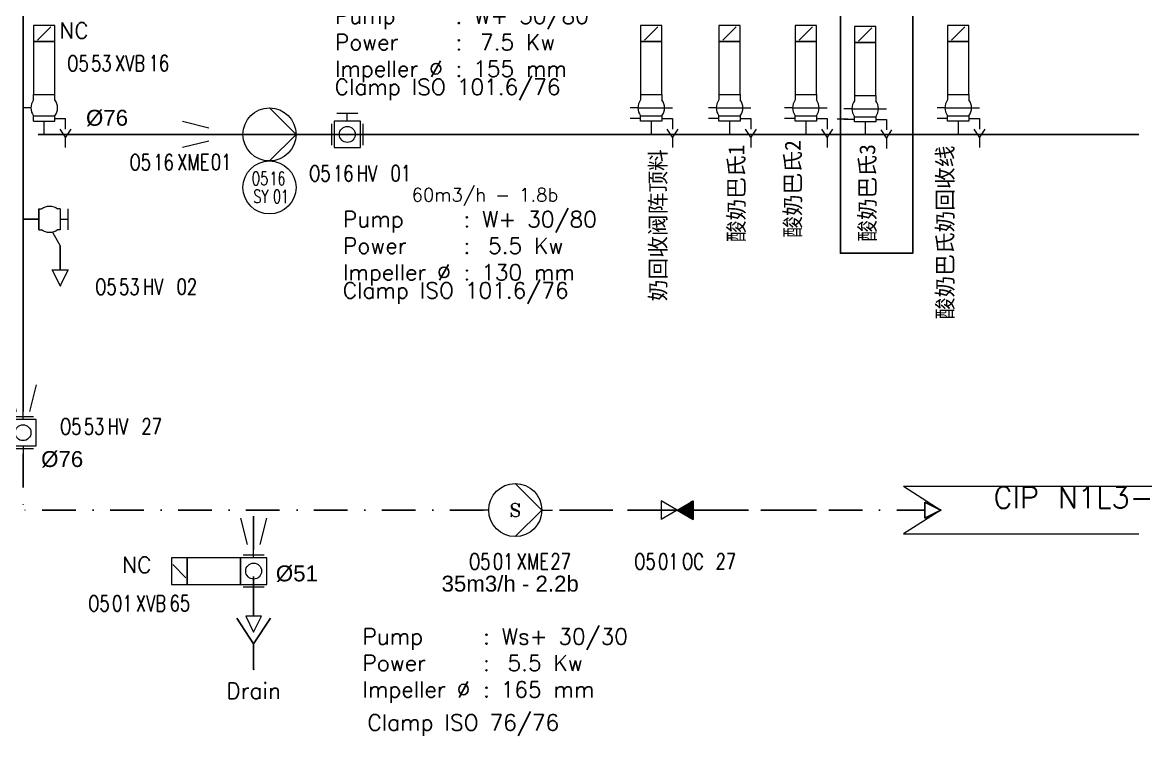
# Model space of a CAD drawing. Header units: inches. Extents: x 11759 to 13120, y 18809 to 19431.
# Drawn here: x 12769.5 to 12978.8, y 18808.5 to 18943.1 of the extents above; entities that cross this region are included whole.
import ezdxf
from ezdxf.enums import TextEntityAlignment as Align

# ---------------------------------------------------------------- set-up
doc = ezdxf.new("R2010")
doc.units = ezdxf.units.IN
doc.header["$MEASUREMENT"] = 0
doc.linetypes.add('ACAD_ISO02W100', pattern=[15, 12, -3])
doc.linetypes.add('DASHDOT2', pattern=[12.7, 6.35, -3.175, 0, -3.175])
doc.layers.add('31 Equipment', color=7, linetype='Continuous', lineweight=9)
for name, color, linetype in [('CHN-179487-001278-EP_软纯水存储$0$techn-data', 7, 'Continuous'), ('CHN-179487-001278-EP_软纯水存储$0$TUYAUTERIE-PROCESS', 30, 'Continuous'), ('CHN-179487-001278-EP_软纯水存储$0$TXT_FR', 7, 'Continuous'), ('DIAMETRE', 7, 'Continuous'), ('MATERIEL-DIVERS', 7, 'Continuous'), ('PHASE I', 8, 'Continuous'), ('POMPES', 7, 'Continuous'), ('POMPES-PROCESS', 7, 'Continuous'), ('REPERES', 7, 'Continuous'), ('techn-data', 7, 'Continuous'), ('TEXTES', 7, 'Continuous'), ('TUYAUTERIE-EAU', 5, 'Continuous'), ('TUYAUTERIE-EGOUT', 32, 'Continuous'), ('TUYAUTERIE-NEP', 4, 'DASHDOT2'), ('TUYAUTERIE-PROCESS', 30, 'Continuous'), ('TXT_FR', 7, 'Continuous'), ('VANNES', 7, 'Continuous')]:
    doc.layers.add(name, color=color, linetype=linetype)
doc.layers.get('REPERES').off()
doc.styles.add('CHN-179487-001278-EP_软纯水存储$0$ROMANS', font='ROMANS.SHX')
doc.styles.add('ROMANC', font='romanc')
doc.styles.add('ROMANS', font='ROMANS.SHX')
doc.styles.add('ROMANT', font='romant')
doc.styles.get("Standard").update_dxf_attribs({"font": 'arial.ttf'})
doc.styles.add('USER1', font='TXT.SHX', dxfattribs={"bigfont": 'gbcbig.shx'})

# ---------------------------------------------------------------- blocks, each defined once
blk = doc.blocks.new('REPNORM1')
at = {"layer": 'TEXTES', "style": 'ROMANS', "width": 0.75}
for tag, p in [('ZONE', (-9.75, -1.25)), ('SOUSZONE', (-5.25, -1.25)), ('ELEMENT', (-0.75, -1.25)), ('NUM', (5.59, -1.22))]:
    blk.add_attdef(tag, p, '', height=3, dxfattribs=at)
blk = doc.blocks.new('REPINS2')
at = {"layer": 'TEXTES', "style": 'ROMANS', "width": 0.7}
for tag, p in [('ZONE', (-3.35, 0.8)), ('SOUSZONE', (0.05, 0.8)), ('NUM', (0.7, -2.6))]:
    blk.add_attdef(tag, p, '', height=2.5, dxfattribs=at)
blk.add_attdef('ELEMENT', text='', height=2.5, dxfattribs=at).set_placement((-1.56, -2.59), align=Align.CENTER)
blk = doc.blocks.new('EGOUT')
at = {"color": 7}
for p, q in [((-3.2, 9.61), (0, 4.81)), ((0, 4.81), (3.2, 9.61)), ((0, 4.81), (0, 0))]:
    blk.add_line(p, q, dxfattribs=at)
at = {"color": 7, "extrusion": (0, -1, 0)}
blk.add_point((0, 0), dxfattribs=at)
at = {"layer": 'POMPES-PROCESS', "style": 'ROMANS'}
blk.add_attdef('EGOUT', text='', height=3, dxfattribs=at).set_placement((0, -4), align=Align.MIDDLE)
blk = doc.blocks.new('APV-SIGN-ARW-FLOW-1')
at = {"layer": '31 Equipment'}
for p, q in [((-1.5, -1.5), (-1.5, 1.5)), ((-1.5, 1.5), (1.5, 0)), ((1.5, 0), (-1.5, -1.5))]:
    blk.add_line(p, q, dxfattribs=at)
blk = doc.blocks.new('APV-FCE-GEN-REDCON-1')
at = {"layer": '31 Equipment', "color": 7}
for p, q in [((-2.5, 2.5), (2.5, 1.25)), ((2.5, 1.25), (2.5, 1.25)), ((2.5, -1.25), (-2.5, -2.5))]:
    blk.add_line(p, q, dxfattribs=at)
blk = doc.blocks.new('APV-FCE-NRV-GEN-1')
at = {"layer": '31 Equipment'}
h = blk.add_hatch(dxfattribs=at)
h.set_pattern_fill('ANSI31', color=256, scale=0.01, style=0)
h.set_pattern_definition([(45, (0, 0), (-0.02245064, 0.02245064), [])])
h.paths.add_polyline_path([(3, 1.75), (3, -1.75), (0, 0)])
at = {"layer": '31 Equipment', "linetype": 'ACAD_ISO02W100', "ltscale": 38}
for p, q in [((-3, 0), (-5, 0)), ((0, 0), (-3, 1.75)), ((-3, 1.75), (-3, -1.75)), ((0, 0), (-3, -1.75)), ((0, 0), (3, 1.75)), ((0, 0), (3, -1.75)), ((3, 1.75), (3, -1.75)), ((3, 0), (5, 0))]:
    blk.add_line(p, q, dxfattribs=at)
blk = doc.blocks.new('APV-PMP-GEN-CENTRI-1')
at = {"layer": '31 Equipment', "ltscale": 38}
for p, q in [((5, 0), (0, 5)), ((-5, 0), (-7, 0)), ((5, 0), (0, -5)), ((5, 0), (7, 0))]:
    blk.add_line(p, q, dxfattribs=at)
blk.add_circle((0, 0), 5, dxfattribs=at)
at = {"layer": '31 Equipment', "style": 'ROMANT', "flags": 8}
blk.add_attdef('I', text='', height=2.5, dxfattribs=at).set_placement((0, 0), align=Align.MIDDLE)
blk = doc.blocks.new('APV-VLVM-BFLY-SVS-1')
at = {"layer": '31 Equipment', "ltscale": 38}
for p, q in [((2.5, 2.5), (-2.5, 2.5)), ((-2.5, 2.5), (-2.5, -2.5)), ((-2, 4), (2, 4)), ((0, 2.5), (0, 4)), ((2.5, -2.5), (2.5, 2.5)), ((-2.5, 0), (-4, 0)), ((2.5, 0), (4, 0)), ((-2.5, -2.5), (2.5, -2.5))]:
    blk.add_line(p, q, dxfattribs=at)
at = {"layer": '31 Equipment'}
for p, q in [((-3, 2), (-3, -2)), ((3, -2), (3, 2))]:
    blk.add_line(p, q, dxfattribs=at)
at = {"layer": '31 Equipment', "ltscale": 38}
blk.add_circle((0, 0), 1.5, dxfattribs=at)
blk = doc.blocks.new('APV-VLV-SAMPL-PRD20-1')
at = {"layer": '31 Equipment', "ltscale": 38}
for p, q in [((-5.5, -2), (-5.5, 2)), ((-4, 0), (-5.5, 0)), ((-4, 2), (-3.5, 2)), ((-4, 2), (-4, -2)), ((0, 2), (-0.5, 2)), ((0, 2), (0, -2)), ((0, -2), (0, 2)), ((-4, -2), (-3.5, -2)), ((0, -2), (-0.5, -2)), ((-2.54, -2.44), (-4, -5))]:
    blk.add_line(p, q, dxfattribs=at)
for start, end in [(53.1301, 126.8699), (233.1301, 306.8699)]:
    blk.add_arc((-2, 0), 2.5, start, end, dxfattribs=at)
blk = doc.blocks.new('FLE23')
at = {"color": 7}
for p, q in [((0, -1.5), (0, 1.5)), ((0, 1.5), (3, 0)), ((3, 0), (0, -1.5))]:
    blk.add_line(p, q, dxfattribs=at)
at = {"layer": 'MATERIEL-DIVERS', "color": 2}
for p in [(0, 0), (3, 0)]:
    blk.add_point(p, dxfattribs=at)
at = {"layer": 'MATERIEL-DIVERS', "color": 7, "extrusion": (-1, 0, 0)}
blk.add_point((0, 0), dxfattribs=at)
at = {"layer": 'MATERIEL-DIVERS', "color": 7, "extrusion": (1, 0, 0)}
blk.add_point((3, 0), dxfattribs=at)
blk = doc.blocks.new('APV-PMP-GEN-CENTR-1')
at = {"layer": '31 Equipment', "ltscale": 38}
for p, q in [((5, 0), (0, 5)), ((-5, 0), (-7, 0)), ((5, 0), (0, -5)), ((5, 0), (7, 0))]:
    blk.add_line(p, q, dxfattribs=at)
blk.add_circle((0, 0), 5, dxfattribs=at)
blk = doc.blocks.new('APV-INS-M-L-SY')
at = {"layer": '31 Equipment', "color": 7}
blk.add_circle((0, 0), 5, dxfattribs=at)
blk = doc.blocks.new('FLE23-A')
at = {"color": 7}
for p, q in [((0, 1.5), (-3, 0)), ((-3, 0), (0, -1.5)), ((0, -1.5), (0, 1.5))]:
    blk.add_line(p, q, dxfattribs=at)
at = {"layer": 'MATERIEL-DIVERS', "color": 7, "extrusion": (-1, 0, 0)}
blk.add_point((-3, 0), dxfattribs=at)
at = {"layer": 'MATERIEL-DIVERS', "color": 2}
for p in [(-3, 0), (0, 0)]:
    blk.add_point(p, dxfattribs=at)
at = {"layer": 'MATERIEL-DIVERS', "color": 7, "extrusion": (1, 0, 0)}
blk.add_point((0, 0), dxfattribs=at)
blk = doc.blocks.new('APV-SIGN-ARW-DWG-1')
at = {"layer": '31 Equipment'}
for p, q in [((-32, 4.49), (25, 4.49)), ((-32, 4.49), (-25, 0)), ((25, 4.49), (32, 0)), ((-25, 0), (-32, -4.49)), ((32, 0), (25, -4.49)), ((-32, -4.49), (25, -4.49))]:
    blk.add_line(p, q, dxfattribs=at)
at = {"layer": '31 Equipment', "style": 'ROMANS', "width": 0.8}
for tag, p in [('TEXT1', (0, 0.37)), ('TEXT2', (0, -3.63))]:
    blk.add_attdef(tag, text='', height=3, dxfattribs=at).set_placement(p, align=Align.CENTER)
blk = doc.blocks.new('APV-VLV-SSEAT-SWCIP41-3')
at = {"layer": '31 Equipment', "ltscale": 38}
for p, q in [((1.25, 15.25), (-1.25, 12.75)), ((-2, 1.5), (-2, 2.5)), ((2, 1.5), (2, 2.5)), ((-2.5, 0), (-4, 0)), ((-2, -1.5), (2, -1.5)), ((-2, -2.5), (-2, -1.5)), ((2, -2.5), (2, -1.5)), ((2, -2), (4, -2)), ((4, -4), (4, -2)), ((-2, -2.5), (2, -2.5)), ((0, -5), (0, -2.5)), ((4, -5.5), (3, -4)), ((5, -4), (4, -5.5)), ((4, -7.5), (4, -5.5))]:
    blk.add_line(p, q, dxfattribs=at)
for points in [[(-2, 12.5), (2, 12.5), (2, 15.5), (-2, 15.5)], [(-2, 2.5), (2, 2.5), (2, 12.5), (-2, 12.5)]]:
    blk.add_lwpolyline(points, close=True, dxfattribs=at)
for start, end in [(143.1301, 216.8699), (323.1301, 36.8699)]:
    blk.add_arc((0, 0), 2.5, start, end, dxfattribs=at)
blk = doc.blocks.new('TEXT-PUMP_caract_ANGLAIS')
at = {"layer": 'techn-data', "style": 'ROMANS'}
for s, p in [('Pump', (-22, 9)), ('Power', (-22, 4)), ('Kw', (14, 4)), ('Impeller %%C', (-22, -1)), ('mm', (14, -1))]:
    blk.add_text(s, height=3, dxfattribs=at).set_placement(p)
for p in [(2, 9), (2, 4), (2, -1)]:
    blk.add_text(':', height=3, dxfattribs=at).set_placement(p, align=Align.RIGHT)
blk.add_attdef('Type', (4.23, 9), '', height=3, dxfattribs=at)
for tag, p in [('Pui', (11.76, 4)), ('Dia', (11.76, -1))]:
    blk.add_attdef(tag, text='', height=3, dxfattribs=at).set_placement(p, align=Align.RIGHT)
blk = doc.blocks.new('APV-VLV-BFLY-SVS-3')
at = {"layer": '31 Equipment', "ltscale": 38}
for p, q in [((1.25, 15.25), (-1.25, 12.75)), ((2.5, 2.5), (-2.5, 2.5)), ((-2.5, 2.5), (-2.5, -2.5)), ((2.5, -2.5), (2.5, 2.5)), ((-2.5, 0), (-4, 0)), ((2.5, 0), (4, 0)), ((-2.5, -2.5), (2.5, -2.5))]:
    blk.add_line(p, q, dxfattribs=at)
at = {"layer": '31 Equipment'}
for p, q in [((-3, 2), (-3, -2)), ((3, -2), (3, 2))]:
    blk.add_line(p, q, dxfattribs=at)
at = {"layer": '31 Equipment', "ltscale": 38}
for points in [[(-2.5, 12.5), (2.5, 12.5), (2.5, 15.5), (-2.5, 15.5)], [(-2.5, 2.5), (2.5, 2.5), (2.5, 12.5), (-2.5, 12.5)]]:
    blk.add_lwpolyline(points, close=True, dxfattribs=at)
blk.add_circle((0, 0), 1.5, dxfattribs=at)
blk = doc.blocks.new('CHN-179487-001278-EP_软纯水存储$0$TEXT-PUMP_caract_ANGLAIS')
at = {"layer": 'CHN-179487-001278-EP_软纯水存储$0$techn-data', "style": 'CHN-179487-001278-EP_软纯水存储$0$ROMANS'}
for s, p in [('Pump', (-22, 9)), ('Power', (-22, 4)), ('Kw', (14, 4)), ('Impeller %%C', (-22, -1)), ('mm', (14, -1))]:
    blk.add_text(s, height=3, dxfattribs=at).set_placement(p)
for p in [(2, 9), (2, 4), (2, -1)]:
    blk.add_text(':', height=3, dxfattribs=at).set_placement(p, align=Align.RIGHT)
blk.add_attdef('Type', (4.23, 9), '', height=3, dxfattribs=at)
for tag, p in [('Pui', (11.76, 4)), ('Dia', (11.76, -1))]:
    blk.add_attdef(tag, text='', height=3, dxfattribs=at).set_placement(p, align=Align.RIGHT)

msp = doc.modelspace()

# ---------------------------------------------------------------- linework, layer by layer
at = {"layer": '31 Equipment', "color": 8, "ltscale": 38}
for p, q in [((12889.33, 18942.17), (12886.83, 18939.67)), ((12904.09, 18942.17), (12901.59, 18939.67)), ((12918.47, 18942.18), (12915.97, 18939.68)), ((12929.63, 18942.01), (12927.13, 18939.51)), ((12947.18, 18942.18), (12944.68, 18939.68)), ((12886.08, 18929.42), (12886.08, 18928.42)), ((12890.08, 18929.42), (12890.08, 18928.42)), ((12900.84, 18929.42), (12900.84, 18928.42)), ((12904.84, 18929.42), (12904.84, 18928.42)), ((12915.22, 18929.43), (12915.22, 18928.43)), ((12919.22, 18929.43), (12919.22, 18928.43)), ((12926.38, 18929.26), (12926.38, 18928.26)), ((12930.38, 18929.26), (12930.38, 18928.26)), ((12943.93, 18929.43), (12943.93, 18928.43)), ((12947.93, 18929.43), (12947.93, 18928.43)), ((12885.58, 18926.92), (12884.08, 18926.92)), ((12885.58, 18926.92), (12890.58, 18926.92)), ((12890.58, 18926.92), (12892.08, 18926.92)), ((12900.34, 18926.92), (12898.84, 18926.92)), ((12900.34, 18926.92), (12905.34, 18926.92)), ((12905.34, 18926.92), (12906.84, 18926.92)), ((12914.72, 18926.93), (12913.22, 18926.93)), ((12914.72, 18926.93), (12919.72, 18926.93)), ((12919.72, 18926.93), (12921.22, 18926.93)), ((12925.88, 18926.76), (12924.38, 18926.76)), ((12925.88, 18926.76), (12930.88, 18926.76)), ((12930.88, 18926.76), (12932.38, 18926.76)), ((12943.43, 18926.93), (12941.93, 18926.93)), ((12943.43, 18926.93), (12948.43, 18926.93)), ((12948.43, 18926.93), (12949.93, 18926.93)), ((12886.08, 18924.92), (12884.08, 18924.92)), ((12888.08, 18924.42), (12888.08, 18921.92)), ((12890.08, 18924.92), (12892.08, 18924.92)), ((12892.08, 18924.92), (12892.08, 18922.92)), ((12900.84, 18924.92), (12898.84, 18924.92)), ((12902.84, 18924.42), (12902.84, 18921.92)), ((12904.84, 18924.92), (12906.84, 18924.92)), ((12906.84, 18924.92), (12906.84, 18922.92)), ((12915.22, 18924.93), (12913.22, 18924.93)), ((12917.22, 18924.43), (12917.22, 18921.93)), ((12919.22, 18924.93), (12921.22, 18924.93)), ((12921.22, 18924.93), (12921.22, 18922.93)), ((12925.14, 18924.78), (12923.14, 18924.78)), ((12926.38, 18924.76), (12924.38, 18924.76)), ((12930.38, 18924.76), (12932.38, 18924.76)), ((12932.38, 18924.76), (12932.38, 18922.76)), ((12943.93, 18924.93), (12941.93, 18924.93)), ((12945.93, 18924.43), (12945.93, 18921.93)), ((12947.93, 18924.93), (12949.93, 18924.93)), ((12949.93, 18924.93), (12949.93, 18922.93)), ((12892.08, 18921.42), (12891.08, 18922.92)), ((12893.08, 18922.92), (12892.08, 18921.42)), ((12906.84, 18921.42), (12905.84, 18922.92)), ((12907.84, 18922.92), (12906.84, 18921.42)), ((12921.22, 18921.43), (12920.22, 18922.93)), ((12922.22, 18922.93), (12921.22, 18921.43)), ((12928.38, 18924.26), (12928.38, 18921.76)), ((12932.38, 18921.26), (12931.38, 18922.76)), ((12933.38, 18922.76), (12932.38, 18921.26)), ((12949.93, 18921.43), (12948.93, 18922.93)), ((12950.93, 18922.93), (12949.93, 18921.43)), ((12892.08, 18921.42), (12892.08, 18919.42)), ((12906.84, 18921.42), (12906.84, 18919.42)), ((12921.22, 18921.43), (12921.22, 18919.43)), ((12932.38, 18921.26), (12932.38, 18919.26)), ((12949.93, 18921.43), (12949.93, 18919.43))]:
    msp.add_line(p, q, dxfattribs=at)
for points in [[(12886.08, 18939.42), (12890.08, 18939.42), (12890.08, 18942.42), (12886.08, 18942.42)], [(12900.84, 18939.42), (12904.84, 18939.42), (12904.84, 18942.42), (12900.84, 18942.42)], [(12915.22, 18939.43), (12919.22, 18939.43), (12919.22, 18942.43), (12915.22, 18942.43)], [(12926.38, 18939.26), (12930.38, 18939.26), (12930.38, 18942.26), (12926.38, 18942.26)], [(12943.93, 18939.43), (12947.93, 18939.43), (12947.93, 18942.43), (12943.93, 18942.43)], [(12886.08, 18929.42), (12890.08, 18929.42), (12890.08, 18939.42), (12886.08, 18939.42)], [(12900.84, 18929.42), (12904.84, 18929.42), (12904.84, 18939.42), (12900.84, 18939.42)], [(12915.22, 18929.43), (12919.22, 18929.43), (12919.22, 18939.43), (12915.22, 18939.43)], [(12926.38, 18929.26), (12930.38, 18929.26), (12930.38, 18939.26), (12926.38, 18939.26)], [(12943.93, 18929.43), (12947.93, 18929.43), (12947.93, 18939.43), (12943.93, 18939.43)], [(12886.08, 18925.42), (12890.08, 18925.42), (12890.08, 18924.42), (12886.08, 18924.42)], [(12900.84, 18925.42), (12904.84, 18925.42), (12904.84, 18924.42), (12900.84, 18924.42)], [(12915.22, 18925.43), (12919.22, 18925.43), (12919.22, 18924.43), (12915.22, 18924.43)], [(12926.38, 18925.26), (12930.38, 18925.26), (12930.38, 18924.26), (12926.38, 18924.26)], [(12943.93, 18925.43), (12947.93, 18925.43), (12947.93, 18924.43), (12943.93, 18924.43)]]:
    msp.add_lwpolyline(points, close=True, dxfattribs=at)
for centre, start, end in [((12888.08, 18926.92), 143.1301, 216.8699), ((12888.08, 18926.92), 323.1301, 36.8699), ((12902.84, 18926.92), 143.1301, 216.8699), ((12902.84, 18926.92), 323.1301, 36.8699), ((12917.22, 18926.93), 143.1301, 216.8699), ((12917.22, 18926.93), 323.1301, 36.8699), ((12928.38, 18926.76), 143.1301, 216.8699), ((12928.38, 18926.76), 323.1301, 36.8699), ((12945.93, 18926.93), 143.1301, 216.8699), ((12945.93, 18926.93), 323.1301, 36.8699)]:
    msp.add_arc(centre, 2.5, start, end, dxfattribs=at)
at = {"layer": 'PHASE I', "linetype": 'ByBlock'}
msp.add_lwpolyline([(12923.73, 18932.56), (12923.73, 18945.73), (12937.35, 18945.73), (12937.35, 18899.51), (12923.73, 18899.51), (12923.73, 18932.56)], dxfattribs=at)
at = {"layer": 'TUYAUTERIE-EAU'}
for p, q in [((12769.7, 19050.66), (12769.7, 18869.69)), ((12772.56, 18921.92), (12841.39, 18921.92)), ((12811.14, 18921.92), (12798.21, 18921.92)), ((12836.21, 18921.92), (12821.14, 18921.92)), ((12841.39, 18921.92), (13006.69, 18921.92)), ((12967.26, 18921.92), (12886.39, 18921.92)), ((12772.7, 18905.92), (12769.7, 18905.92)), ((12776.7, 18900.92), (12776.7, 18896.42))]:
    msp.add_line(p, q, dxfattribs=at)
at = {"layer": 'TUYAUTERIE-EGOUT'}
msp.add_line((12813.16, 18831.1), (12813.16, 18838.6), dxfattribs=at)
at = {"layer": 'TUYAUTERIE-NEP'}
for p, q in [((12769.7, 18861.69), (12769.7, 18851.1)), ((12856.46, 18851.1), (12769.7, 18851.1)), ((12813.16, 18843.6), (12813.16, 18851.1)), ((12889.96, 18851.1), (12867.96, 18851.1)), ((12919.21, 18851.1), (12868.46, 18851.1)), ((12895.96, 18851.1), (12939.63, 18851.1))]:
    msp.add_line(p, q, dxfattribs=at)

# ---------------------------------------------------------------- block references
at = {"layer": '31 Equipment', "ltscale": 38, "xscale": -1}
msp.add_blockref('APV-VLV-SAMPL-PRD20-1', (12772.7, 18905.92), dxfattribs=at)
at = {"layer": '31 Equipment', "ltscale": 38, "rotation": 270}
msp.add_blockref('FLE23', (12776.7, 18896.42), dxfattribs=at)
at = {"layer": '31 Equipment'}
msp.add_blockref('APV-PMP-GEN-CENTRI-1', (12862.46, 18851.1), dxfattribs=at).add_auto_attribs({'I': 'S'})
at = {"layer": 'CHN-179487-001278-EP_软纯水存储$0$TUYAUTERIE-PROCESS'}
for p, values in [((12850.48, 18933.79), {'Dia': '155', 'Pui': '7.5', 'Type': 'W+ 30/80'}), ((12852, 18895.42), {'Dia': '130', 'Pui': '5.5', 'Type': 'W+ 30/80'})]:
    msp.add_blockref('CHN-179487-001278-EP_软纯水存储$0$TEXT-PUMP_caract_ANGLAIS', p, dxfattribs=at).add_auto_attribs(values)
at = {"layer": 'MATERIEL-DIVERS'}
for name, p in [('APV-FCE-GEN-REDCON-1', (12802.24, 18921.92)), ('APV-FCE-NRV-GEN-1', (12892.96, 18851.1))]:
    msp.add_blockref(name, p, dxfattribs=at)
at = {"layer": 'MATERIEL-DIVERS', "rotation": 270}
msp.add_blockref('APV-FCE-GEN-REDCON-1', (12769.7, 18872.19), dxfattribs=at)
at = {"layer": 'MATERIEL-DIVERS'}
ref = msp.add_blockref('APV-SIGN-ARW-DWG-1', (12967.63, 18851.1), dxfattribs=at)
ref.add_attrib('TEXT1', 'CIP N1L3-', dxfattribs={"layer": '31 Equipment', "height": 4, "style": 'USER1'}).set_placement((12967.63, 18851.48), align=Align.CENTER)
at = {"layer": 'MATERIEL-DIVERS', "xscale": -1}
msp.add_blockref('FLE23-A', (12939.63, 18851.1), dxfattribs=at)
at = {"layer": 'MATERIEL-DIVERS', "xscale": -1, "rotation": 90}
for name, p in [('APV-FCE-GEN-REDCON-1', (12813.16, 18847.1)), ('APV-SIGN-ARW-FLOW-1', (12813.16, 18829.6))]:
    msp.add_blockref(name, p, dxfattribs=at)
at = {"layer": 'MATERIEL-DIVERS'}
ref = msp.add_blockref('EGOUT', (12813.16, 18821.1), dxfattribs=dict(at, xscale=-1))
ref.add_attrib('EGOUT', 'Drain', dxfattribs={"layer": 'POMPES-PROCESS', "height": 3, "style": 'ROMANS'}).set_placement((12813.16, 18817.1), align=Align.MIDDLE)
at = {"layer": 'POMPES', "rotation": 0.0001520394957113}
msp.add_blockref('APV-PMP-GEN-CENTR-1', (12816.14, 18921.92), dxfattribs=at)
at = {"layer": 'REPERES'}
for name, p, values in [('REPNORM1', (12787.78, 18935.07), {'ZONE': 'O5', 'SOUSZONE': '53', 'ELEMENT': 'XVB', 'NUM': '16'}), ('REPNORM1', (12799.51, 18916.43), {'ZONE': 'O5', 'SOUSZONE': '16', 'ELEMENT': 'XME', 'NUM': '01'}), ('REPNORM1', (12833.36, 18914.32), {'ZONE': 'O5', 'SOUSZONE': '16', 'ELEMENT': 'HV', 'NUM': '01'}), ('REPINS2', (12816.1, 18911.58), {'ZONE': 'O5', 'SOUSZONE': '16', 'NUM': '01', 'ELEMENT': 'SY'}), ('REPNORM1', (12793.05, 18892.94), {'ZONE': 'O5', 'SOUSZONE': '53', 'ELEMENT': 'HV', 'NUM': '02'}), ('REPNORM1', (12786.42, 18866.6), {'ZONE': 'O5', 'SOUSZONE': '53', 'ELEMENT': 'HV', 'NUM': '27'}), ('REPNORM1', (12863.49, 18841.15), {'ZONE': 'O5', 'SOUSZONE': '01', 'ELEMENT': 'XME', 'NUM': '27'}), ('REPNORM1', (12894.62, 18841.15), {'ZONE': 'O5', 'SOUSZONE': '01', 'ELEMENT': 'OC', 'NUM': '27'}), ('REPNORM1', (12791.73, 18833.26), {'ZONE': 'O5', 'SOUSZONE': '01', 'ELEMENT': 'XVB', 'NUM': '65'})]:
    msp.add_blockref(name, p, dxfattribs=at).add_auto_attribs(values)
at = {"layer": 'TUYAUTERIE-PROCESS'}
msp.add_blockref('TEXT-PUMP_caract_ANGLAIS', (12855.67, 18816.77), dxfattribs=at).add_auto_attribs({'Dia': '165', 'Pui': '5.5', 'Type': 'Ws+ 30/30'})
at = {"layer": 'VANNES'}
for name, p in [('APV-VLV-SSEAT-SWCIP41-3', (12773.7, 18926.92)), ('APV-INS-M-L-SY', (12816.14, 18911.92))]:
    msp.add_blockref(name, p, dxfattribs=at)
for name, p, rotation in [('APV-VLVM-BFLY-SVS-1', (12830.81, 18921.92), 0.0001520394955827), ('APV-VLVM-BFLY-SVS-1', (12769.7, 18865.69), 90.0001520394956), ('APV-VLV-BFLY-SVS-3', (12813.16, 18839.6), 90)]:
    msp.add_blockref(name, p, dxfattribs=dict(at, rotation=rotation))

# ---------------------------------------------------------------- texts
at = {"layer": 'CHN-179487-001278-EP_软纯水存储$0$TXT_FR', "style": 'CHN-179487-001278-EP_软纯水存储$0$ROMANS'}
for p in [(12828.43, 18929.37), (12829.95, 18891.01)]:
    msp.add_text('Clamp ISO 101.6/76', height=3, dxfattribs=at).set_placement(p)
at = {"layer": 'DIAMETRE'}
for s, p in [('%%C76', (12781.57, 18923.55)), ('%%C76', (12773.12, 18859.22)), ('%%C51', (12817.35, 18837.66)), ('35m3/h - 2.2b', (12848.57, 18835.73))]:
    msp.add_text(s, height=3, dxfattribs=at).set_placement(p)
at = {"layer": 'techn-data', "style": 'ROMANS'}
msp.add_text('60m3/h - 1.8b', height=2.5, dxfattribs=at).set_placement((12842.92, 18909.29))
at = {"layer": 'TEXTES', "style": 'ROMANS'}
for p in [(12776.54, 18939.99), (12788.37, 18839.27)]:
    msp.add_text('NC', height=3, dxfattribs=at).set_placement(p)
at = {"layer": 'TXT_FR', "style": 'ROMANS'}
msp.add_text('Clamp ISO 76/76', height=3, dxfattribs=at).set_placement((12834.6, 18809.55))
at = {"layer": 'TXT_FR', "char_height": 3, "width": 294.206, "attachment_point": 5, "rotation": 90, "style": 'ROMANC'}
for s, insert in [('{\\fSimSun|b0|i0|c134|p2;酸奶巴氏2}', (12914.9, 18911.64)), ('{\\fSimSun|b0|i0|c134|p2;奶回收阀阵顶料}', (12889.51, 18904.8)), ('{\\fSimSun|b0|i0|c134|p2;酸奶巴氏1}', (12904.27, 18910.81)), ('{\\fSimSun|b0|i0|c134|p2;酸奶巴氏3}', (12928.96, 18910.89)), ('{\\fSimSun|b0|i0|c134|p2;酸奶巴氏奶回收线}', (12943.61, 18903.45))]:
    msp.add_mtext(s, dxfattribs=dict(at, insert=insert))

doc.saveas('drawing.dxf')
